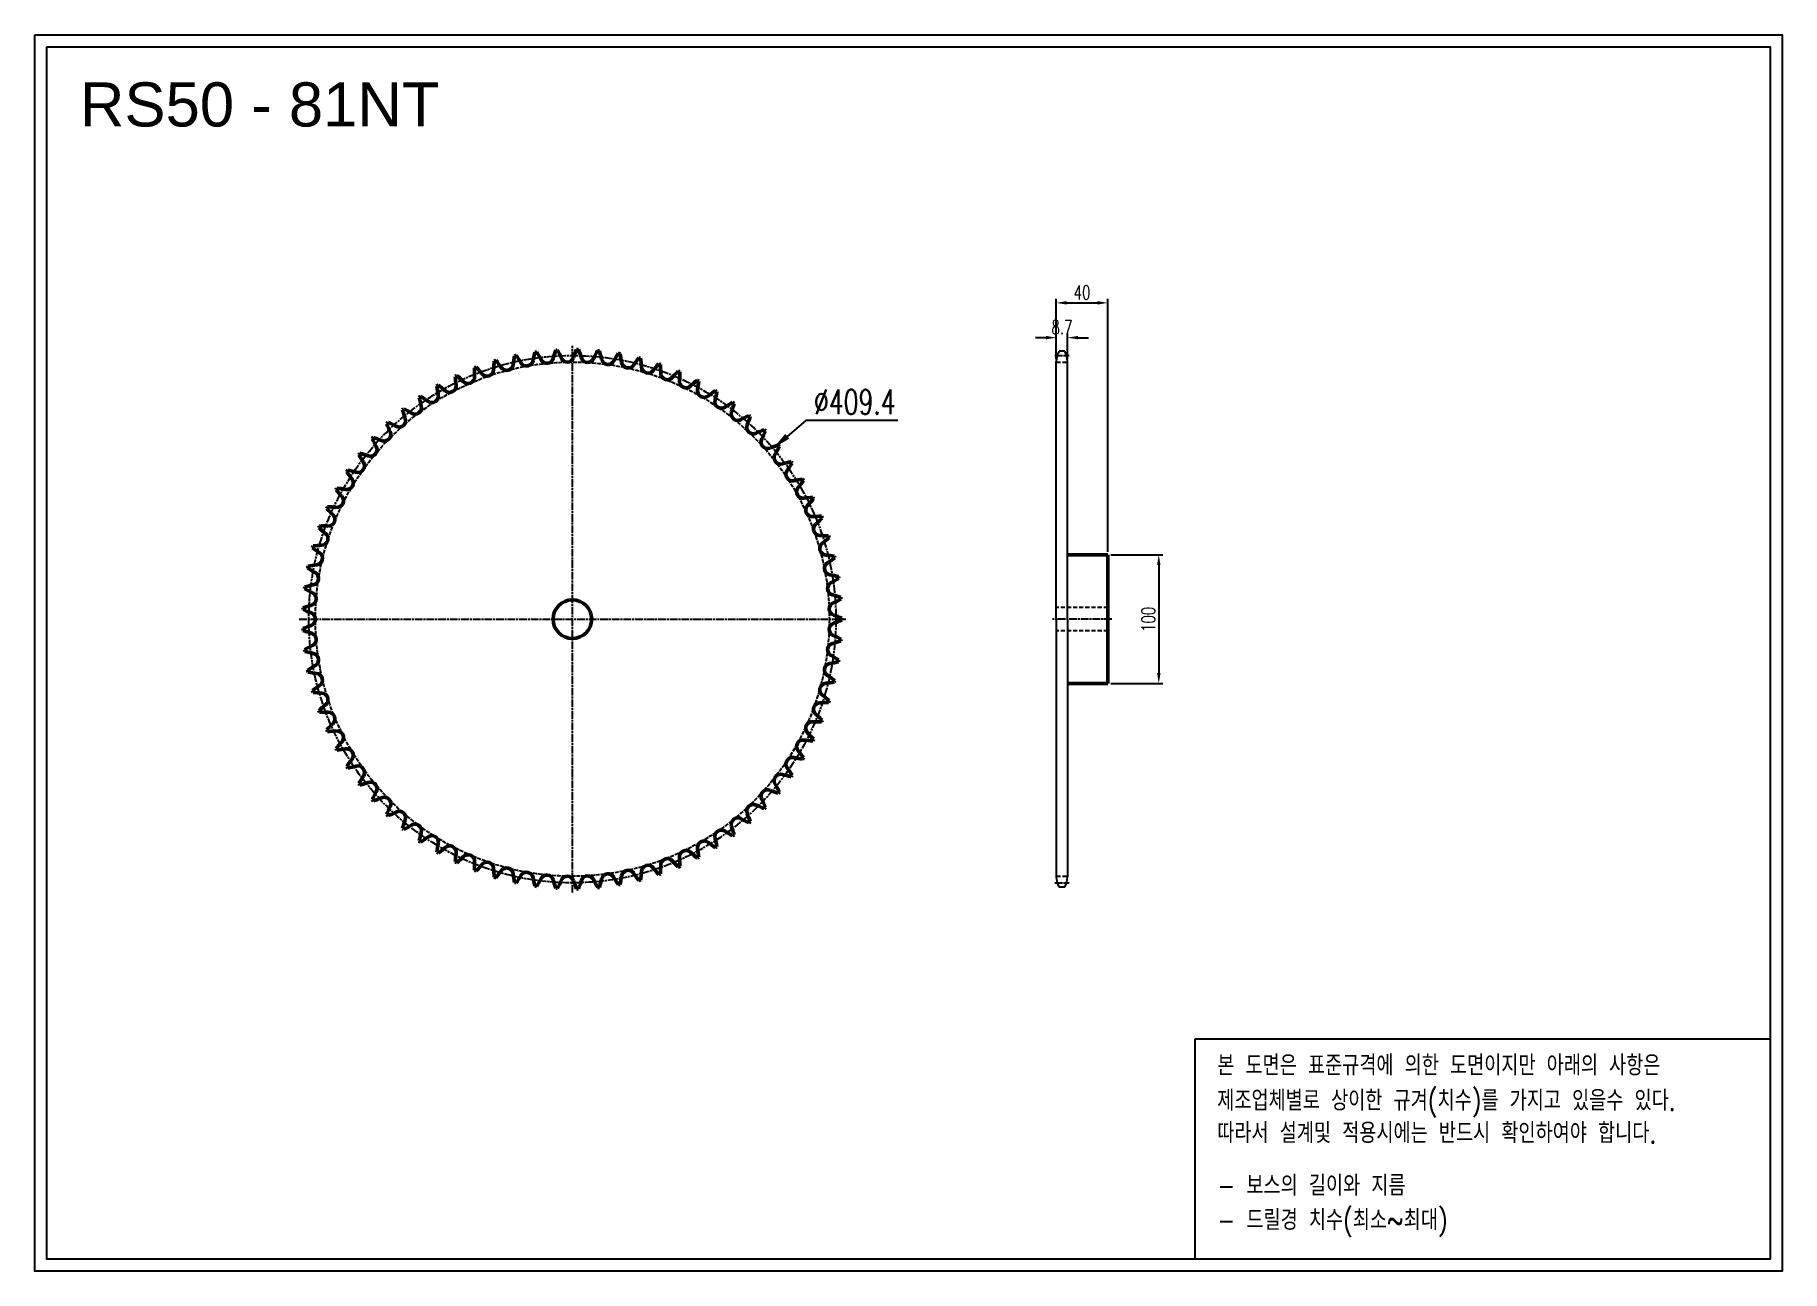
# Model space of a CAD drawing. Header units: millimetres. Extents: x 1878 to 3236, y 4739 to 5699.
import ezdxf

# ---------------------------------------------------------------- set-up
doc = ezdxf.new("R2010")
doc.units = ezdxf.units.MM
for name, pattern in [('AM_ISO02W050', [7.5, 6, -1.5]), ('AM_ISO02W050x2', [3.75, 3, -0.75]), ('AM_ISO08W050', [18, 12, -1.5, 3, -1.5]), ('AM_ISO08W050x2', [9, 6, -0.75, 1.5, -0.75]), ('HIDDEN', [9.525, 6.35, -3.175])]:
    doc.linetypes.add(name, pattern=pattern)
for name, color, linetype, lineweight in [('20', 7, 'Continuous', 50), ('21', 6, 'AM_ISO02W050', 25), ('22', 30, 'AM_ISO08W050', 25), ('23', 40, 'AM_ISO08W050', 25), ('VIS', 7, 'Continuous', 50)]:
    doc.layers.add(name, color=color, linetype=linetype, lineweight=lineweight)
doc.layers.add('HL', color=2, linetype='HIDDEN')
doc.layers.add('S-DIM', color=7, linetype='Continuous')
doc.styles.add('HAN', font='ROMANS.shx', dxfattribs={"width": 0.7, "bigfont": 'whgtxt.shx'})
doc.styles.add('HSG', font='SIMPLEX.shx', dxfattribs={"width": 0.7, "bigfont": 'HSG.shx'})
doc.styles.get("Standard").update_dxf_attribs({"font": 'arial.ttf'})
doc.dimstyles.new('APP23', dxfattribs={"dimscale": 4.5, "dimtxt": 2.4, "dimasz": 1.8, "dimexe": 0.7, "dimexo": 0.5, "dimgap": 0.6, "dimtad": 1, "dimtoh": 1, "dimdec": 1, "dimrnd": 0.01, "dimzin": 9, "dimdsep": 46, "dimtxsty": 'HSG', "dimcen": 0, "dimclrd": 1, "dimclre": 1, "dimclrt": 256, "dimazin": 2, "dimtp": 1, "dimtm": 1, "dimtfac": 0.5, "dimtdec": 1, "dimtix": 1, "dimtofl": 0, "dimtmove": 0, "dimatfit": 3, "dimfxl": 0, "dimtvp": 1, "dimtolj": 2, "dimlwd": -1, "dimlwe": -1, "dimarcsym": 0})
doc.dimstyles.new('APP32', dxfattribs={"dimscale": 8, "dimtxt": 2.4, "dimasz": 1.8, "dimexe": 0.7, "dimexo": 0.5, "dimgap": 0.6, "dimtad": 1, "dimtoh": 1, "dimdec": 1, "dimrnd": 0.01, "dimzin": 9, "dimdsep": 46, "dimtxsty": 'HSG', "dimcen": 0, "dimclrd": 1, "dimclre": 1, "dimclrt": 256, "dimazin": 2, "dimtp": 1, "dimtm": 1, "dimtfac": 0.5, "dimtdec": 1, "dimtofl": 0, "dimtmove": 0, "dimatfit": 3, "dimfxl": 0, "dimtvp": 1, "dimtolj": 2, "dimlwd": -1, "dimlwe": -1, "dimarcsym": 0})

# ---------------------------------------------------------------- blocks, each defined once
blk = doc.blocks.new('*D1')
at = {"layer": 'Defpoints', "color": 0, "transparency": 16777216}
for p in [(2451.8, 5377.9), (2139.9, 5112.7)]:
    blk.add_point(p, dxfattribs=at)
at = {"layer": 'S-DIM', "color": 1, "transparency": 16777216}
for p, q in [((2477.2, 5399.5), (2462.8, 5387.2)), ((2548.6, 5399.5), (2477.2, 5399.5))]:
    blk.add_line(p, q, dxfattribs=at)
blk.add_solid([(2461.2, 5389), (2464.4, 5385.4), (2451.8, 5377.9)], dxfattribs=at)
at = {"layer": 'S-DIM', "transparency": 16777216, "insert": (2515.3, 5413.9), "char_height": 19.2, "attachment_point": 5, "style": 'HSG'}
blk.add_mtext('\\A2;∅409.4', dxfattribs=at)
blk = doc.blocks.new('*D2')
at = {"layer": 'Defpoints', "color": 0, "transparency": 16777216}
for p in [(2680.5, 5463.8), (2671.8, 5444.9), (2680.5, 5444.9)]:
    blk.add_point(p, dxfattribs=at)
at = {"layer": 'S-DIM', "color": 1, "transparency": 16777216}
for p, q in [((2663.7, 5463.8), (2655.6, 5463.8)), ((2671.8, 5447.1), (2671.8, 5467)), ((2680.5, 5447.1), (2680.5, 5467)), ((2688.6, 5463.8), (2696.7, 5463.8))]:
    blk.add_line(p, q, dxfattribs=at)
for points in [[(2663.7, 5465.2), (2663.7, 5462.5), (2671.8, 5463.8)], [(2688.6, 5465.2), (2688.6, 5462.5), (2680.5, 5463.8)]]:
    blk.add_solid(points, dxfattribs=at)
at = {"layer": 'S-DIM', "transparency": 16777216, "insert": (2676.2, 5471.9), "char_height": 10.8, "attachment_point": 5, "style": 'HSG'}
blk.add_mtext('\\A2;8.7', dxfattribs=at)
blk = doc.blocks.new('*D3')
at = {"layer": 'Defpoints', "color": 0, "transparency": 16777216}
for p in [(2711.8, 5490.8), (2671.8, 5444.9), (2711.8, 5295.3)]:
    blk.add_point(p, dxfattribs=at)
at = {"layer": 'S-DIM', "color": 1, "transparency": 16777216}
for p, q in [((2671.8, 5447.1), (2671.8, 5494)), ((2679.9, 5490.8), (2703.7, 5490.8)), ((2711.8, 5297.5), (2711.8, 5494))]:
    blk.add_line(p, q, dxfattribs=at)
for points in [[(2679.9, 5492.2), (2679.9, 5489.5), (2671.8, 5490.8)], [(2703.7, 5492.2), (2703.7, 5489.5), (2711.8, 5490.8)]]:
    blk.add_solid(points, dxfattribs=at)
at = {"layer": 'S-DIM', "transparency": 16777216, "insert": (2691.8, 5498.9), "char_height": 10.8, "attachment_point": 5, "style": 'HSG'}
blk.add_mtext('\\A2;40', dxfattribs=at)
blk = doc.blocks.new('*D4')
at = {"layer": 'Defpoints', "color": 0, "transparency": 16777216}
for p in [(2711.8, 5295.3), (2711.8, 5195.3), (2751.4, 5195.3)]:
    blk.add_point(p, dxfattribs=at)
at = {"layer": 'S-DIM', "color": 1, "transparency": 16777216}
for p, q in [((2714.1, 5295.3), (2754.6, 5295.3)), ((2751.4, 5287.2), (2751.4, 5203.4)), ((2714.1, 5195.3), (2754.6, 5195.3))]:
    blk.add_line(p, q, dxfattribs=at)
for points in [[(2750.1, 5287.2), (2752.8, 5287.2), (2751.4, 5295.3)], [(2750.1, 5203.4), (2752.8, 5203.4), (2751.4, 5195.3)]]:
    blk.add_solid(points, dxfattribs=at)
at = {"layer": 'S-DIM', "transparency": 16777216, "insert": (2743.3, 5245.1), "char_height": 10.8, "attachment_point": 5, "rotation": 90, "style": 'HSG'}
blk.add_mtext('\\A2;100', dxfattribs=at)

msp = doc.modelspace()

# ---------------------------------------------------------------- linework, layer by layer
for p, q in [((2671.83, 5245.27), (2671.83, 5445.34)), ((2678.4, 5453.28), (2673.95, 5453.28)), ((2680.53, 5245.27), (2680.53, 5445.34)), ((2671.83, 5245.27), (2671.83, 5045.19)), ((2680.53, 5245.27), (2680.53, 5045.19)), ((2678.4, 5037.25), (2673.95, 5037.25))]:
    msp.add_line(p, q)
for points in [[(1878.39, 5698.81), (3235.61, 5698.81), (3235.61, 4739.16), (1878.39, 4739.16)], [(1887.53, 5689.67), (3226.47, 5689.67), (3226.47, 4748.3), (1887.53, 4748.3)]]:
    msp.add_lwpolyline(points, close=True)
at = {"color": 6}
msp.add_lwpolyline([(2779.57, 4919.51), (3226.47, 4919.51), (3226.47, 4748.3), (2779.57, 4748.3)], close=True, dxfattribs=at)
for centre, start, end in [((2687.7, 5445.34), 150, 180), ((2664.65, 5445.34), 0, 30), ((2687.7, 5045.19), 180, 210), ((2664.65, 5045.19), 330, 0)]:
    msp.add_arc(centre, 15.87, start, end)
at = {"layer": '20'}
msp.add_circle((2295.88, 5245.27), 15, dxfattribs=at)
for centre, radius, start, end in [((2335.88, 5435.9), 101.19, 174.5161, 178.33333), ((2295.88, 5245.27), 209.31, 106.46494, 106.86839), ((2157.71, 5382.56), 101.19, 35, 38.81724), ((2244.81, 5443.55), 5.13, 215, 353.88889), ((2350.53, 5432.23), 101.19, 170.07165, 173.88889), ((2295.88, 5245.27), 209.31, 102.0205, 102.42395), ((2168.77, 5392.86), 101.19, 30.55556, 34.37279), ((2260.33, 5446.91), 5.13, 210.55556, 349.44444), ((2364.85, 5427.43), 101.19, 165.62721, 169.44444), ((2295.88, 5245.27), 209.31, 97.57605, 97.9795), ((2180.59, 5402.27), 101.19, 26.11111, 29.92835), ((2276.06, 5449.06), 5.13, 206.11111, 345), ((2378.76, 5421.54), 101.19, 161.18276, 165), ((2295.88, 5245.27), 209.31, 93.13161, 93.53506), ((2193.1, 5410.73), 101.19, 21.66667, 25.4839), ((2291.91, 5449.98), 5.13, 201.66667, 340.55556), ((2392.17, 5414.59), 101.19, 156.73832, 160.55556), ((2295.88, 5245.27), 209.31, 88.68716, 89.09061), ((2206.23, 5418.2), 101.19, 17.22222, 21.03946), ((2307.79, 5449.68), 5.13, 197.22222, 336.11111), ((2405.01, 5406.62), 101.19, 152.29388, 156.11111), ((2295.88, 5245.27), 209.31, 84.24272, 84.64617), ((2219.9, 5424.62), 101.19, 12.77778, 16.59501), ((2323.59, 5448.14), 5.13, 192.77778, 331.66667), ((2417.18, 5397.68), 101.19, 147.84943, 151.66667), ((2295.88, 5245.27), 209.31, 79.79827, 80.20173), ((2234.03, 5429.97), 101.19, 8.33333, 12.15057), ((2339.23, 5445.38), 5.13, 188.33333, 327.22222), ((2428.63, 5387.82), 101.19, 143.40499, 147.22222), ((2295.88, 5245.27), 209.31, 75.35383, 75.75728), ((2248.53, 5434.21), 101.19, 3.88889, 7.70612), ((2439.27, 5377.1), 101.19, 138.96054, 142.77778), ((2295.88, 5245.27), 209.31, 70.90939, 71.31284), ((2263.31, 5437.31), 101.19, 359.44444, 3.26168), ((2295.88, 5245.27), 209.31, 115.35383, 115.75728), ((2305.94, 5439.79), 101.19, 183.40499, 187.22222), ((2138.16, 5359.57), 101.19, 43.88889, 47.70612), ((2214.78, 5433.28), 5.13, 223.88889, 2.77778), ((2320.98, 5438.43), 101.19, 178.96054, 182.77778), ((2295.88, 5245.27), 209.31, 110.90939, 111.31284), ((2147.49, 5371.44), 101.19, 39.44444, 43.26168), ((2229.6, 5439), 5.13, 219.44444, 358.33333), ((2354.61, 5441.42), 5.13, 183.88889, 322.77778), ((2369.63, 5436.28), 5.13, 179.44444, 318.33333), ((2449.06, 5365.6), 101.19, 134.5161, 138.33333), ((2295.88, 5245.27), 209.31, 66.46494, 66.86839), ((2384.21, 5429.99), 5.13, 175, 313.88889), ((2278.29, 5439.26), 101.19, 355, 358.81724), ((2457.92, 5353.36), 101.19, 130.07165, 133.88889), ((2295.88, 5245.27), 209.31, 62.0205, 62.42395), ((2293.38, 5440.04), 101.19, 350.55556, 354.37279), ((2295.88, 5245.27), 209.31, 124.24272, 124.64617), ((2275.76, 5439.01), 101.19, 192.29388, 196.11111), ((2122.39, 5333.82), 101.19, 52.77778, 56.59501), ((2186.71, 5418.49), 5.13, 232.77778, 11.66667), ((2295.88, 5245.27), 209.31, 119.79827, 120.20173), ((2290.84, 5439.99), 101.19, 187.84943, 191.66667), ((2129.77, 5347), 101.19, 48.33333, 52.15057), ((2200.46, 5426.43), 5.13, 228.33333, 7.22222), ((2398.26, 5422.59), 5.13, 170.55556, 309.44444), ((2465.81, 5340.48), 101.19, 125.62721, 129.44444), ((2411.7, 5414.12), 5.13, 166.11111, 305), ((2308.48, 5439.65), 101.19, 346.11111, 349.92835), ((2295.88, 5245.27), 209.31, 57.57605, 57.9795), ((2295.88, 5245.27), 209.31, 128.68716, 129.09061), ((2260.81, 5436.87), 101.19, 196.73832, 200.55556), ((2116.05, 5320.11), 101.19, 57.22222, 61.03946), ((2173.61, 5409.51), 5.13, 237.22222, 16.11111), ((2472.68, 5327.03), 101.19, 121.18276, 125), ((2424.43, 5404.64), 5.13, 161.66667, 300.55556), ((2323.5, 5438.08), 101.19, 341.66667, 345.4839), ((2295.88, 5245.27), 209.31, 53.13161, 53.53506), ((2478.48, 5313.08), 101.19, 116.73832, 120.55556), ((2338.36, 5435.36), 101.19, 337.22222, 341.03946), ((2295.88, 5245.27), 209.31, 48.68716, 49.09061), ((2149.7, 5388.64), 5.13, 246.11111, 25), ((2295.88, 5245.27), 209.31, 133.13161, 133.53506), ((2246.07, 5433.57), 101.19, 201.18276, 205), ((2110.79, 5305.95), 101.19, 61.66667, 65.4839), ((2161.25, 5399.54), 5.13, 241.66667, 20.55556), ((2436.4, 5394.2), 5.13, 157.22222, 296.11111), ((2483.19, 5298.73), 101.19, 112.29388, 116.11111), ((2352.97, 5431.5), 101.19, 332.77778, 336.59501), ((2295.88, 5245.27), 209.31, 44.24272, 44.64617), ((2139.03, 5376.88), 5.13, 250.55556, 29.44444), ((2295.88, 5245.27), 209.31, 137.57605, 137.9795), ((2231.62, 5429.15), 101.19, 205.62721, 209.44444), ((2106.65, 5291.42), 101.19, 66.11111, 69.92835), ((2447.51, 5382.86), 5.13, 152.77778, 291.66667), ((2486.77, 5284.05), 101.19, 107.84943, 111.66667), ((2367.23, 5426.52), 101.19, 328.33333, 332.15057), ((2295.88, 5245.27), 209.31, 39.79827, 40.20173), ((2129.3, 5364.33), 5.13, 255, 33.88889), ((2295.88, 5245.27), 209.31, 142.0205, 142.42395), ((2217.57, 5423.61), 101.19, 210.07165, 213.88889), ((2103.64, 5276.62), 101.19, 70.55556, 74.37279), ((2457.72, 5370.7), 5.13, 148.33333, 287.22222), ((2489.2, 5269.14), 101.19, 103.40499, 107.22222), ((2381.06, 5420.44), 101.19, 323.88889, 327.70612), ((2295.88, 5245.27), 209.31, 35.35383, 35.75728), ((2120.58, 5351.06), 5.13, 259.44444, 38.33333), ((2295.88, 5245.27), 209.31, 146.46494, 146.86839), ((2203.98, 5417.01), 101.19, 214.5161, 218.33333), ((2101.79, 5261.63), 101.19, 75, 78.81724), ((2466.95, 5357.78), 5.13, 143.88889, 282.77778), ((2490.47, 5254.09), 101.19, 98.96054, 102.77778), ((2475.16, 5344.19), 5.13, 139.44444, 278.33333), ((2394.38, 5413.32), 101.19, 319.44444, 323.26168), ((2295.88, 5245.27), 209.31, 30.90939, 31.31284), ((2295.88, 5245.27), 209.31, 150.90939, 151.31284), ((2190.95, 5409.37), 101.19, 218.96054, 222.77778), ((2112.91, 5337.16), 5.13, 263.88889, 42.77778), ((2101.1, 5246.54), 101.19, 79.44444, 83.26168), ((2490.57, 5238.98), 101.19, 94.5161, 98.33333), ((2407.1, 5405.18), 101.19, 315, 318.81724), ((2295.88, 5245.27), 209.31, 26.46494, 26.86839), ((2295.88, 5245.27), 209.31, 155.35383, 155.75728), ((2178.55, 5400.75), 101.19, 223.40499, 227.22222), ((2101.59, 5231.44), 101.19, 83.88889, 87.70612), ((2106.34, 5322.7), 5.13, 268.33333, 47.22222), ((2482.29, 5330), 5.13, 135, 273.88889), ((2489.5, 5223.92), 101.19, 90.07165, 93.88889), ((2419.16, 5396.08), 101.19, 310.55556, 314.37279), ((2295.88, 5245.27), 209.31, 22.0205, 22.42395), ((2295.88, 5245.27), 209.31, 159.79827, 160.20173), ((2166.85, 5391.19), 101.19, 227.84943, 231.66667), ((2103.24, 5216.43), 101.19, 88.33333, 92.15057), ((2100.91, 5307.78), 5.13, 272.77778, 51.66667), ((2488.29, 5315.3), 5.13, 130.55556, 269.44444), ((2487.26, 5208.98), 101.19, 85.62721, 89.44444), ((2430.48, 5386.07), 101.19, 306.11111, 309.92835), ((2295.88, 5245.27), 209.31, 17.57605, 17.9795), ((2295.88, 5245.27), 209.31, 164.24272, 164.64617), ((2155.93, 5380.75), 101.19, 232.29388, 236.11111), ((2106.06, 5201.58), 101.19, 92.77778, 96.59501), ((2096.65, 5292.49), 5.13, 277.22222, 56.11111), ((2493.14, 5300.18), 5.13, 126.11111, 265), ((2483.87, 5194.26), 101.19, 81.18276, 85), ((2295.88, 5245.27), 209.31, 13.13161, 13.53506), ((2295.88, 5245.27), 209.31, 168.68716, 169.09061), ((2145.85, 5369.5), 101.19, 236.73832, 240.55556), ((2110.01, 5187.01), 101.19, 97.22222, 101.03946), ((2093.59, 5276.91), 5.13, 281.66667, 60.55556), ((2496.8, 5284.73), 5.13, 121.66667, 260.55556), ((2440.98, 5375.22), 101.19, 301.66667, 305.4839), ((2479.35, 5179.84), 101.19, 76.73832, 80.55556), ((2295.88, 5245.27), 209.31, 173.13161, 173.53506), ((2136.68, 5357.5), 101.19, 241.18276, 245), ((2115.09, 5172.78), 101.19, 101.66667, 105.4839), ((2499.25, 5269.04), 5.13, 117.22222, 256.11111), ((2450.62, 5363.58), 101.19, 297.22222, 301.03946), ((2295.88, 5245.27), 209.31, 8.68716, 9.09061), ((2295.88, 5245.27), 209.31, 177.57605, 177.9795), ((2128.46, 5344.82), 101.19, 245.62721, 249.44444), ((2121.25, 5158.98), 101.19, 106.11111, 109.92835), ((2091.74, 5261.13), 5.13, 286.11111, 65), ((2500.49, 5253.21), 5.13, 112.77778, 251.66667), ((2473.73, 5165.82), 101.19, 72.29388, 76.11111), ((2459.32, 5351.24), 101.19, 292.77778, 296.59501), ((2295.88, 5245.27), 209.31, 4.24272, 4.64617), ((2128.46, 5145.71), 101.19, 110.55556, 114.37279), ((2091.13, 5245.27), 5.13, 290.55556, 69.44444), ((2500.49, 5237.33), 5.13, 108.33333, 247.22222), ((2467.04, 5152.28), 101.19, 67.84943, 71.66667), ((2467.04, 5338.25), 101.19, 288.33333, 292.15057), ((2295.88, 5245.27), 209.31, 359.79827, 0.20173), ((2295.88, 5245.27), 209.31, 182.0205, 182.42395), ((2121.25, 5331.55), 101.19, 250.07165, 253.88889), ((2091.74, 5229.4), 5.13, 295, 73.88889), ((2499.25, 5221.5), 5.13, 103.88889, 242.77778), ((2473.73, 5324.71), 101.19, 283.88889, 287.70612), ((2459.32, 5139.29), 101.19, 63.40499, 67.22222), ((2295.88, 5245.27), 209.31, 355.35383, 355.75728), ((2136.68, 5133.04), 101.19, 115, 118.81724), ((2295.88, 5245.27), 209.31, 186.46494, 186.86839), ((2115.09, 5317.76), 101.19, 254.5161, 258.33333), ((2093.59, 5213.63), 5.13, 299.44444, 78.33333), ((2479.35, 5310.69), 101.19, 279.44444, 283.26168), ((2450.62, 5126.95), 101.19, 58.96054, 62.77778), ((2295.88, 5245.27), 209.31, 350.90939, 351.31284), ((2145.85, 5121.04), 101.19, 119.44444, 123.26168), ((2295.88, 5245.27), 209.31, 190.90939, 191.31284), ((2110.01, 5303.53), 101.19, 258.96054, 262.77778), ((2096.65, 5198.05), 5.13, 303.88889, 82.77778), ((2496.8, 5205.81), 5.13, 99.44444, 238.33333), ((2440.98, 5115.31), 101.19, 54.5161, 58.33333), ((2155.93, 5109.78), 101.19, 123.88889, 127.70612), ((2295.88, 5245.27), 209.31, 195.35383, 195.75728), ((2106.06, 5288.95), 101.19, 263.40499, 267.22222), ((2100.91, 5182.75), 5.13, 308.33333, 87.22222), ((2493.14, 5190.36), 5.13, 95, 233.88889), ((2430.48, 5104.46), 101.19, 50.07165, 53.88889), ((2483.87, 5296.28), 101.19, 275, 278.81724), ((2295.88, 5245.27), 209.31, 346.46494, 346.86839), ((2166.85, 5099.35), 101.19, 128.33333, 132.15057), ((2295.88, 5245.27), 209.31, 199.79827, 200.20173), ((2103.24, 5274.11), 101.19, 267.84943, 271.66667), ((2106.34, 5167.83), 5.13, 312.77778, 91.66667), ((2488.29, 5175.24), 5.13, 90.55556, 229.44444), ((2419.16, 5094.45), 101.19, 45.62721, 49.44444), ((2487.26, 5281.56), 101.19, 270.55556, 274.37279), ((2295.88, 5245.27), 209.31, 342.0205, 342.42395), ((2178.55, 5089.79), 101.19, 132.77778, 136.59501), ((2295.88, 5245.27), 209.31, 204.24272, 204.64617), ((2101.59, 5259.09), 101.19, 272.29388, 276.11111), ((2112.91, 5153.37), 5.13, 317.22222, 96.11111), ((2482.29, 5160.54), 5.13, 86.11111, 225), ((2489.5, 5266.62), 101.19, 266.11111, 269.92835), ((2295.88, 5245.27), 209.31, 337.57605, 337.9795), ((2190.95, 5081.16), 101.19, 137.22222, 141.03946), ((2295.88, 5245.27), 209.31, 208.68716, 209.09061), ((2101.1, 5243.99), 101.19, 276.73832, 280.55556), ((2120.58, 5139.47), 5.13, 321.66667, 100.55556), ((2475.16, 5146.35), 5.13, 81.66667, 220.55556), ((2490.57, 5251.55), 101.19, 261.66667, 265.4839), ((2407.1, 5085.35), 101.19, 41.18276, 45), ((2295.88, 5245.27), 209.31, 333.13161, 333.53506), ((2203.98, 5073.52), 101.19, 141.66667, 145.4839), ((2295.88, 5245.27), 209.31, 213.13161, 213.53506), ((2101.79, 5228.9), 101.19, 281.18276, 285), ((2129.3, 5126.2), 5.13, 326.11111, 105), ((2466.95, 5132.75), 5.13, 77.22222, 216.11111), ((2490.47, 5236.44), 101.19, 257.22222, 261.03946), ((2394.38, 5077.22), 101.19, 36.73832, 40.55556), ((2295.88, 5245.27), 209.31, 328.68716, 329.09061), ((2217.57, 5066.92), 101.19, 146.11111, 149.92835), ((2295.88, 5245.27), 209.31, 217.57605, 217.9795), ((2103.64, 5213.91), 101.19, 285.62721, 289.44444), ((2139.03, 5113.65), 5.13, 330.55556, 109.44444), ((2457.72, 5119.83), 5.13, 72.77778, 211.66667), ((2367.23, 5064.02), 101.19, 27.84943, 31.66667), ((2489.2, 5221.39), 101.19, 252.77778, 256.59501), ((2381.06, 5070.09), 101.19, 32.29388, 36.11111), ((2295.88, 5245.27), 209.31, 324.24272, 324.64617), ((2231.62, 5061.39), 101.19, 150.55556, 154.37279), ((2295.88, 5245.27), 209.31, 222.0205, 222.42395), ((2106.65, 5199.11), 101.19, 290.07165, 293.88889), ((2149.7, 5101.89), 5.13, 335, 113.88889), ((2447.51, 5107.67), 5.13, 68.33333, 207.22222), ((2352.97, 5059.03), 101.19, 23.40499, 27.22222), ((2486.77, 5206.48), 101.19, 248.33333, 252.15057), ((2295.88, 5245.27), 209.31, 319.79827, 320.20173), ((2246.07, 5056.96), 101.19, 155, 158.81724), ((2295.88, 5245.27), 209.31, 226.46494, 226.86839), ((2110.79, 5184.58), 101.19, 294.5161, 298.33333), ((2161.25, 5091), 5.13, 339.44444, 118.33333), ((2424.43, 5085.89), 5.13, 59.44444, 198.33333), ((2478.48, 5177.45), 101.19, 239.44444, 243.26168), ((2436.4, 5096.33), 5.13, 63.88889, 202.77778), ((2338.36, 5055.17), 101.19, 18.96054, 22.77778), ((2483.19, 5191.81), 101.19, 243.88889, 247.70612), ((2295.88, 5245.27), 209.31, 315.35383, 315.75728), ((2260.81, 5053.66), 101.19, 159.44444, 163.26168), ((2295.88, 5245.27), 209.31, 230.90939, 231.31284), ((2116.05, 5170.42), 101.19, 298.96054, 302.77778), ((2173.61, 5081.03), 5.13, 343.88889, 122.77778), ((2275.76, 5051.52), 101.19, 163.88889, 167.70612), ((2122.39, 5156.71), 101.19, 303.40499, 307.22222), ((2186.71, 5072.05), 5.13, 348.33333, 127.22222), ((2411.7, 5076.41), 5.13, 55, 193.88889), ((2472.68, 5163.51), 101.19, 235, 238.81724), ((2323.5, 5052.45), 101.19, 14.5161, 18.33333), ((2295.88, 5245.27), 209.31, 306.46494, 306.86839), ((2295.88, 5245.27), 209.31, 310.90939, 311.31284), ((2295.88, 5245.27), 209.31, 235.35383, 235.75728), ((2290.84, 5050.55), 101.19, 168.33333, 172.15057), ((2295.88, 5245.27), 209.31, 239.79827, 240.20173), ((2129.77, 5143.53), 101.19, 307.84943, 311.66667), ((2200.46, 5064.11), 5.13, 352.77778, 131.66667), ((2305.94, 5050.74), 101.19, 172.77778, 176.59501), ((2384.21, 5060.54), 5.13, 46.11111, 185), ((2457.92, 5137.17), 101.19, 226.11111, 229.92835), ((2398.26, 5067.94), 5.13, 50.55556, 189.44444), ((2293.38, 5050.5), 101.19, 5.62721, 9.44444), ((2465.81, 5150.05), 101.19, 230.55556, 234.37279), ((2308.48, 5050.89), 101.19, 10.07165, 13.88889), ((2295.88, 5245.27), 209.31, 302.0205, 302.42395), ((2295.88, 5245.27), 209.31, 244.24272, 244.64617), ((2138.16, 5130.97), 101.19, 312.29388, 316.11111), ((2214.78, 5057.26), 5.13, 357.22222, 136.11111), ((2320.98, 5052.1), 101.19, 177.22222, 181.03946), ((2295.88, 5245.27), 209.31, 248.68716, 249.09061), ((2147.49, 5119.09), 101.19, 316.73832, 320.55556), ((2229.6, 5051.54), 5.13, 1.66667, 140.55556), ((2335.88, 5054.63), 101.19, 181.66667, 185.4839), ((2157.71, 5107.97), 101.19, 321.18276, 325), ((2244.81, 5046.98), 5.13, 6.11111, 145), ((2339.23, 5045.15), 5.13, 32.77778, 171.66667), ((2248.53, 5056.32), 101.19, 352.29388, 356.11111), ((2354.61, 5049.11), 5.13, 37.22222, 176.11111), ((2439.27, 5113.43), 101.19, 217.22222, 221.03946), ((2263.31, 5053.22), 101.19, 356.73832, 0.55556), ((2369.63, 5054.25), 5.13, 41.66667, 180.55556), ((2449.06, 5124.94), 101.19, 221.66667, 225.4839), ((2295.88, 5245.27), 209.31, 293.13161, 293.53506), ((2278.29, 5051.28), 101.19, 1.18276, 5), ((2295.88, 5245.27), 209.31, 297.57605, 297.9795), ((2295.88, 5245.27), 209.31, 253.13161, 253.53506), ((2350.53, 5058.3), 101.19, 186.11111, 189.92835), ((2295.88, 5245.27), 209.31, 257.57605, 257.9795), ((2168.77, 5097.67), 101.19, 325.62721, 329.44444), ((2260.33, 5043.62), 5.13, 10.55556, 149.44444), ((2364.85, 5063.1), 101.19, 190.55556, 194.37279), ((2295.88, 5245.27), 209.31, 262.0205, 262.42395), ((2180.59, 5088.27), 101.19, 330.07165, 333.88889), ((2276.06, 5041.47), 5.13, 15, 153.88889), ((2378.76, 5068.99), 101.19, 195, 198.81724), ((2295.88, 5245.27), 209.31, 266.46494, 266.86839), ((2193.1, 5079.81), 101.19, 334.5161, 338.33333), ((2291.91, 5040.55), 5.13, 19.44444, 158.33333), ((2392.17, 5075.94), 101.19, 199.44444, 203.26168), ((2295.88, 5245.27), 209.31, 270.90939, 271.31284), ((2206.23, 5072.34), 101.19, 338.96054, 342.77778), ((2307.79, 5040.86), 5.13, 23.88889, 162.77778), ((2405.01, 5083.91), 101.19, 203.88889, 207.70612), ((2295.88, 5245.27), 209.31, 275.35383, 275.75728), ((2219.9, 5065.91), 101.19, 343.40499, 347.22222), ((2323.59, 5042.39), 5.13, 28.33333, 167.22222), ((2417.18, 5092.86), 101.19, 208.33333, 212.15057), ((2295.88, 5245.27), 209.31, 279.79827, 280.20173), ((2234.03, 5060.56), 101.19, 347.84943, 351.66667), ((2428.63, 5102.71), 101.19, 212.77778, 216.59501), ((2295.88, 5245.27), 209.31, 284.24272, 284.64617), ((2295.88, 5245.27), 209.31, 288.68716, 289.09061)]:
    msp.add_arc(centre, radius, start, end, dxfattribs=at)
at = {"layer": '21', "linetype": 'AM_ISO02W050x2'}
msp.add_circle((2295.88, 5245.27), 199.62, dxfattribs=at)
at = {"layer": '22', "linetype": 'AM_ISO08W050x2'}
for p, q in [((2670.65, 5449.97), (2681.71, 5449.97)), ((2714.86, 5245.27), (2668.8, 5245.27)), ((2670.65, 5040.56), (2681.71, 5040.56))]:
    msp.add_line(p, q, dxfattribs=at)
msp.add_circle((2295.88, 5245.27), 204.7, dxfattribs=at)
at = {"layer": '23', "linetype": 'AM_ISO08W050x2'}
for p, q in [((2295.88, 5032.95), (2295.88, 5457.58)), ((2083.57, 5245.27), (2508.2, 5245.27))]:
    msp.add_line(p, q, dxfattribs=at)
at = {"layer": 'HL', "ltscale": 0.5}
for p, q in [((2671.83, 5444.89), (2680.53, 5444.89)), ((2711.83, 5254.27), (2671.83, 5254.27)), ((2711.83, 5236.27), (2671.83, 5236.27)), ((2671.83, 5045.65), (2680.53, 5045.65))]:
    msp.add_line(p, q, dxfattribs=at)
at = {"layer": 'VIS'}
for p, q in [((2711.83, 5295.27), (2680.53, 5295.27)), ((2711.83, 5295.27), (2711.83, 5195.27)), ((2711.83, 5195.27), (2680.53, 5195.27))]:
    msp.add_line(p, q, dxfattribs=at)

# ---------------------------------------------------------------- texts
msp.add_text('RS50 - 81NT', height=34.2732).set_placement((1913.34, 5627.75))
at = {"color": 6, "style": 'HAN', "width": 0.8}
for s, p in [('본 도면은 표준규격에 의한 도면이지만 아래의 사항은', (2796.85, 4890.97)), ('제조업체별로 상이한 규겨(치수)를 가지고 있을수 있다.', (2796.85, 4863.74)), ('따라서 설계및 적용시에는 반드시 확인하여야 합니다.', (2796.85, 4838.45)), ('- 보스의 길이와 지름', (2796.85, 4797.71)), ('- 드릴경 치수(최소~최대)', (2796.85, 4770.95))]:
    msp.add_text(s, height=15.7132, dxfattribs=at).set_placement(p)

# ---------------------------------------------------------------- dimensions: what is measured, and where the dimension line sits
at = {"layer": 'S-DIM'}
dim = msp.add_linear_dim(base=(2711.83, 5490.84), p1=(2671.83, 5444.89), p2=(2711.83, 5295.27), dimstyle='APP23', dxfattribs=at)
dim.commit()
dim.dimension.update_dxf_attribs({"geometry": '*D3', "text_midpoint": (2691.83, 5498.94)})
dim = msp.add_linear_dim(base=(2680.53, 5463.84), p1=(2671.83, 5444.89), p2=(2680.53, 5444.89), dimstyle='APP23', dxfattribs=at)
dim.commit()
dim.dimension.update_dxf_attribs({"geometry": '*D2', "text_midpoint": (2676.18, 5463.84), "dimtype": 128})
at = {"layer": 'S-DIM', "color": 3}
dim = msp.add_diameter_dim_2p(p1=(2139.94, 5112.66), p2=(2451.83, 5377.88), dimstyle='APP32', dxfattribs=at)
dim.commit()
dim.dimension.update_dxf_attribs({"geometry": '*D1', "text_midpoint": (2515.3, 5399.47), "dimtype": 131})
at = {"layer": 'S-DIM'}
dim = msp.add_linear_dim(base=(2751.41, 5195.27), p1=(2711.83, 5295.27), p2=(2711.83, 5195.27), angle=90, dimstyle='APP23', dxfattribs=at)
dim.commit()
dim.dimension.update_dxf_attribs({"geometry": '*D4', "text_midpoint": (2751.41, 5245.12), "dimtype": 128})

doc.saveas('drawing.dxf')
